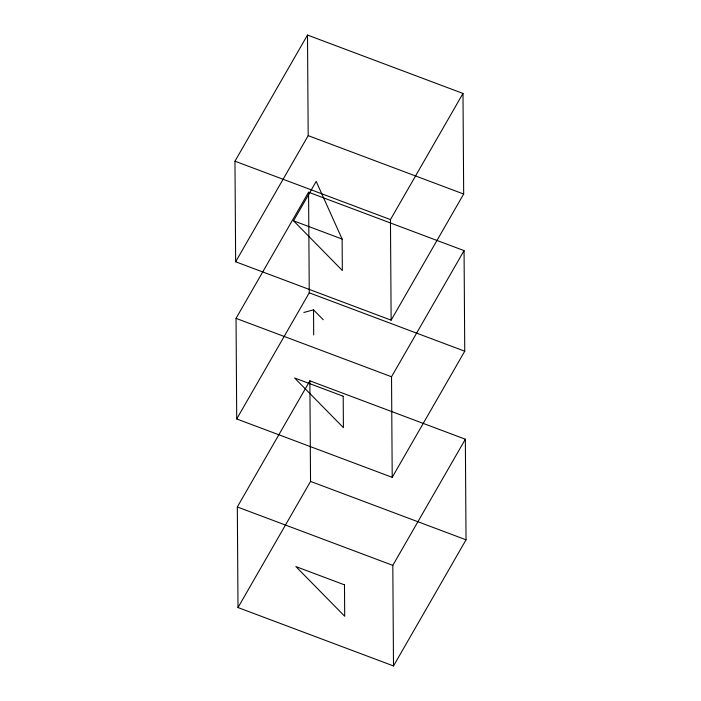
<?xml version="1.0" encoding="UTF-8"?>
<svg xmlns="http://www.w3.org/2000/svg" width="701" height="701" viewBox="0 0 701 701"><rect width="100%" height="100%" fill="white"/><g stroke="black" fill="none" stroke-linecap="round" stroke-linejoin="round"><path stroke-width="1.05" d="M234.966 161.195L307.494 35.05L462.993 93.443L463.676 194.037L391.14 320.173L235.65 261.78L234.966 161.195L390.457 219.588L391.14 320.173M235.65 261.78L308.186 135.635L307.494 35.05M236.035 318.359L308.571 192.223L464.062 250.616L464.745 351.21L392.218 477.346L236.719 418.953L236.035 318.359L391.526 376.761L392.218 477.346M293.526 220.806L316.195 181.393L342.123 239.059L342.333 270.49L293.526 220.806L342.123 239.059M236.719 418.953L309.255 292.808L308.571 192.223M390.457 219.588L462.993 93.443M237.324 506.963L309.86 380.827L465.35 439.22L466.034 539.805L393.506 665.95L238.007 607.557L237.324 506.963L392.814 565.365L393.506 665.95M238.007 607.557L310.543 481.412L309.86 380.827M391.526 376.761L464.062 250.616M392.814 565.365L465.35 439.22M303.848 312.48L313.522 309.842L323.284 319.779M308.186 135.635L463.676 194.037M309.255 292.808L464.745 351.21M310.543 481.412L466.034 539.805M313.522 309.842L313.697 334.982M343.192 396.231L294.604 377.979L343.411 427.663L343.192 396.231M344.48 584.836L295.892 566.583L344.699 616.267L344.48 584.836"/></g></svg>
